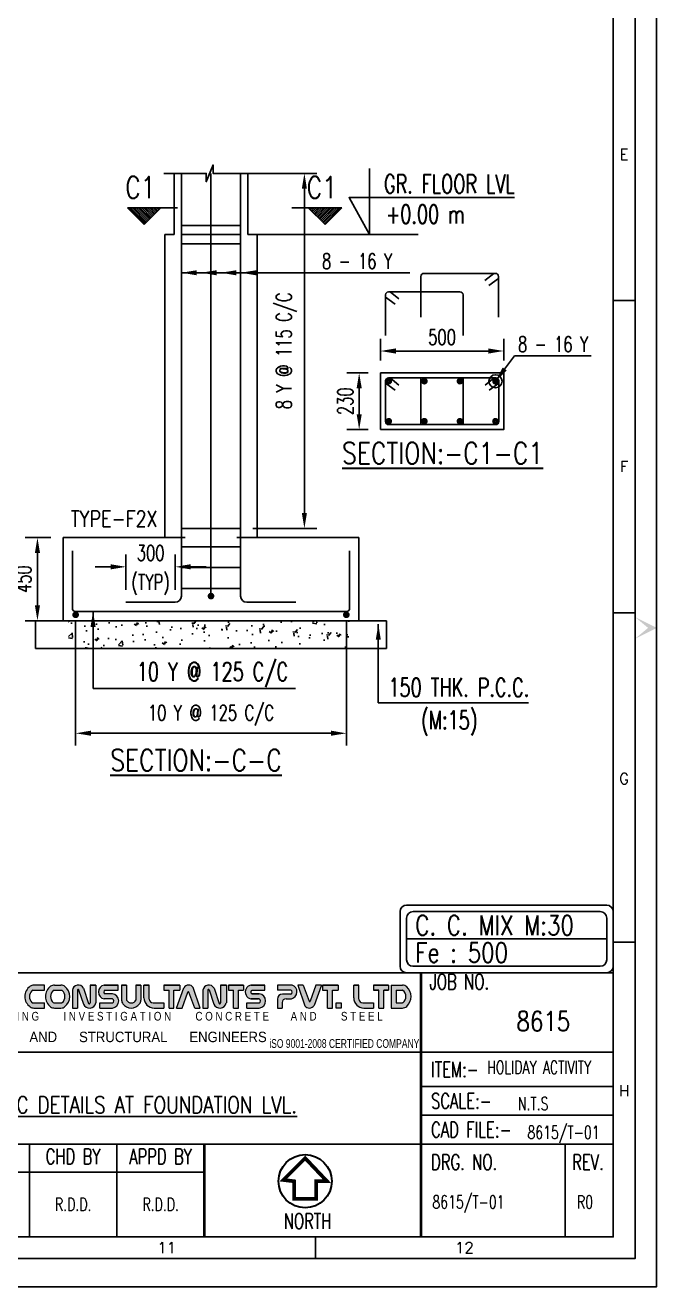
# Model space of a CAD drawing. Header units: millimetres. Extents: x 2659630 to 6742168, y -2425387 to -732288.
# Drawn here: x 3193450 to 3203700, y -1227168 to -1206680 of the extents above; entities that cross this region are included whole.
import ezdxf
from ezdxf.enums import TextEntityAlignment as Align

# ---------------------------------------------------------------- set-up
doc = ezdxf.new("R2010")
doc.units = ezdxf.units.MM
doc.header["$PDMODE"] = 35
doc.header["$PDSIZE"] = -25
for name, color, linetype, lineweight in [('00 ECPL LOGO', 250, 'Continuous', 20), ('00 ELEV-2', 9, 'Continuous', 30), ('TEXT', 150, 'Continuous', 25)]:
    doc.layers.add(name, color=color, linetype=linetype, lineweight=lineweight)
for name, color, linetype in [('PNA', 8, 'Continuous'), ('S-BRECK LINE', 8, 'Continuous'), ('S-COLUMN', 1, 'Continuous'), ('S-COLUMN NO', 2, 'Continuous'), ('S-DIM-1', 5, 'Continuous'), ('S-FOOTING', 4, 'Continuous'), ('S-LEVEL SECTION', 3, 'Continuous'), ('S-PCC', 9, 'Continuous'), ('S-REINFORCEMENT', 6, 'Continuous'), ('S-RETAINING WALL', 6, 'Continuous'), ('S-SCHEDULE LINE-1', 7, 'Continuous'), ('S-SECTION MARK', 1, 'Continuous'), ('S-TEXT-1', 4, 'Continuous'), ('S-TITIL', 6, 'Continuous'), ('TEXT (SHEET)', 4, 'Continuous'), ('TEXT SCHEDULE', 2, 'Continuous'), ('TITLE', 6, 'Continuous')]:
    doc.layers.add(name, color=color, linetype=linetype)
doc.styles.add('ROMANS', font='r.shx', dxfattribs={"width": 0.7})
doc.styles.add('SEC. TEXT', font='arial.ttf', dxfattribs={"height": 180})
doc.dimstyles.new('dim25', dxfattribs={"dimtxt": 250, "dimasz": 250, "dimexe": 200, "dimexo": 200, "dimgap": 100, "dimtad": 1, "dimdec": 0, "dimlfac": 0.25, "dimzin": 0, "dimdsep": 46, "dimtxsty": 'ROMANS', "dimcen": 0, "dimclrd": 5, "dimclre": 5, "dimclrt": 4, "dimadec": 0, "dimazin": 0, "dimtfac": 1, "dimtdec": 0, "dimtix": 1, "dimtofl": 0, "dimtmove": 2, "dimatfit": 3, "dimfxl": 1, "dimtolj": 1, "dimtzin": 0, "dimlwd": -1, "dimlwe": -1, "dimarcsym": 0})
doc.dimstyles.new('dim33.33', dxfattribs={"dimtxt": 250, "dimasz": 250, "dimexe": 200, "dimexo": 200, "dimgap": 100, "dimtad": 1, "dimdec": 0, "dimlfac": 0.333331, "dimzin": 0, "dimdsep": 46, "dimtxsty": 'ROMANS', "dimcen": 0, "dimclrd": 5, "dimclre": 5, "dimclrt": 4, "dimadec": 0, "dimazin": 0, "dimtfac": 1, "dimtdec": 0, "dimtix": 1, "dimtofl": 0, "dimtmove": 2, "dimatfit": 3, "dimfxl": 1, "dimtolj": 1, "dimtzin": 0, "dimlwd": -1, "dimlwe": -1, "dimarcsym": 0})

# ---------------------------------------------------------------- blocks, each defined once
blk = doc.blocks.new('EPICONS TITLE')
at = {"layer": '00 ECPL LOGO'}
h = blk.add_hatch(color=4, dxfattribs=at)
h.dxf.hatch_style = 1
h.paths.add_polyline_path([(678, -252), (678, -146), (414, -146, 0.261636), (303, -208, 0.285841), (304, -378, 0.344902), (324, -574, 0.204992), (418, -614), (678, -614), (678, -510), (424, -510, -1), (418, -426), (678, -426), (678, -331), (424, -331, -1), (422, -252)])
h = blk.add_hatch(color=4, dxfattribs=at)
h.dxf.hatch_style = 1
h.paths.add_polyline_path([(1011, -146), (712, -146), (712, -252), (997, -252, -0.440545), (997, -331), (816, -331, 0.414214), (712, -435), (712, -614), (810, -614), (810, -504, -0.414214), (888, -426), (997, -426, 0.757811)])
h.paths.add_polyline_path([(1254, -146), (1153, -146), (1153, -614), (1254, -614)])
h.paths.add_polyline_path([(1708, -146), (1494, -146, 0.154275), (1419, -169, 0.519672), (1419, -591, 0.154275), (1494, -614), (1708, -614), (1708, -510), (1472, -510, -0.210356), (1452, -502, -0.388707), (1452, -260, -0.210356), (1472, -252), (1708, -252)])
h.paths.add_polyline_path([(2037, -146), (1904, -146, 0.159018), (1828, -171, 0.507969), (1828, -589, 0.159018), (1904, -614), (2037, -614, 0.173791), (2119, -585, 0.472311), (2119, -175, 0.173791)])
h.paths.add_polyline_path([(2046, -252, -0.185052), (2063, -258, -0.445894), (2063, -504, -0.185052), (2046, -510), (1899, -510, -0.185052), (1882, -504, -0.445894), (1882, -258, -0.185052), (1899, -252)], flags=16)
h.paths.add_polyline_path([(2501, -209, 0.723435), (2273, -252), (2273, -614), (2374, -614), (2374, -252, -0.723435), (2399, -241), (2495, -533, 0.724077), (2751, -510), (2751, -146), (2635, -146), (2635, -509, -0.755661), (2603, -519)])
h.paths.add_polyline_path([(3198, -146), (2916, -146, 0.823713), (2916, -429), (3082, -429, -0.713272), (3082, -510), (2830, -510), (2830, -614), (3082, -614, 0.900309), (3082, -324), (2936, -324, -0.746931), (2936, -252), (3198, -252)])
h = blk.add_hatch(color=4, dxfattribs=at)
h.dxf.hatch_style = 1
h.paths.add_polyline_path([(3837, -146), (3623, -146, 0.154275), (3548, -169, 0.519672), (3548, -591, 0.154275), (3623, -614), (3837, -614), (3837, -510), (3600, -510, -0.210932), (3581, -502, -0.385278), (3580, -260, -0.212895), (3599, -252), (3837, -252)])
h.paths.add_polyline_path([(4255, -175, 0.173792), (4173, -146), (4040, -146, 0.159018), (3964, -171, 0.507969), (3964, -589, 0.159018), (4040, -614), (4173, -614, 0.173792), (4255, -585, 0.472311)])
h.paths.add_polyline_path([(4182, -252, -0.185053), (4199, -258, -0.445893), (4199, -504, -0.185053), (4182, -510), (4035, -510, -0.185053), (4017, -504, -0.445893), (4017, -258, -0.185053), (4035, -252)], flags=16)
h.paths.add_polyline_path([(4406, -252), (4406, -614), (4507, -614), (4507, -252, -0.436861), (4522, -236, -0.319738), (4534, -245), (4629, -533, 0.724077), (4884, -510), (4884, -146), (4768, -146), (4768, -509, -0.755661), (4737, -519), (4635, -209, 0.723435)])
h.paths.add_polyline_path([(5335, -146), (5053, -146, 0.823713), (5053, -429), (5219, -429, -0.713272), (5219, -510), (4967, -510), (4967, -614), (5219, -614, 0.900309), (5219, -324), (5074, -324, -0.746931), (5074, -252), (5335, -252)])
h.paths.add_polyline_path([(5509, -146), (5408, -146), (5408, -452, 0.160106), (5433, -529, 0.505303), (5772, -529, 0.160106), (5797, -452), (5797, -146), (5699, -146), (5699, -451, -0.621318), (5509, -451)])
h.paths.add_polyline_path([(5969, -146), (5862, -146), (5862, -406, 0.414214), (6070, -614), (6267, -614), (6267, -510), (6047, -510, -0.414214), (5969, -432)])
h.paths.add_polyline_path([(6589, -146), (6267, -146), (6267, -249), (6372, -249), (6372, -614), (6473, -614), (6473, -249), (6589, -249)])
h.paths.add_polyline_path([(6863, -194, 0.539211), (6672, -201), (6523, -614), (6641, -614), (6752, -289, -0.708617), (6777, -289), (6894, -614), (7006, -614)])
h.paths.add_polyline_path([(7288, -209, 0.723435), (7059, -252), (7059, -614), (7160, -614), (7160, -252, -0.723435), (7186, -241), (7282, -533, 0.724077), (7538, -510), (7538, -146), (7421, -146), (7421, -509, -0.755661), (7390, -519)])
h.paths.add_polyline_path([(7886, -146), (7579, -146), (7579, -249), (7684, -249), (7684, -614), (7785, -614), (7785, -249), (7886, -249)])
h.paths.add_polyline_path([(8321, -146), (8059, -146, 0.157568), (7983, -170, 0.511532), (7983, -404, 0.157569), (8059, -429), (8206, -429, -0.713272), (8206, -510), (7953, -510), (7953, -614), (8206, -614, 0.900308), (8206, -324), (8065, -324), (8060, -324, -0.722204), (8060, -249), (8321, -249)])
h = blk.add_hatch(color=4, dxfattribs=at)
h.dxf.hatch_style = 1
h.paths.add_polyline_path([(8875, -146), (8576, -146), (8576, -252), (8849, -252, -0.270444), (8871, -265, -0.26297), (8871, -318, -0.270444), (8849, -331), (8680, -331, 0.414214), (8576, -435), (8576, -614), (8674, -614), (8674, -504, -0.414214), (8752, -426), (8861, -426, 0.757811)])
h.paths.add_polyline_path([(9103, -146), (8990, -146), (9133, -566, 0.539211), (9324, -560), (9474, -146), (9356, -146), (9244, -471, -0.708617), (9220, -471)])
h.paths.add_polyline_path([(9814, -146), (9492, -146), (9492, -249), (9597, -249), (9597, -614), (9698, -614), (9698, -249), (9814, -249)])
h.paths.add_polyline_path([(10234, -146), (10128, -146), (10128, -406, 0.414214), (10336, -614), (10533, -614), (10533, -510), (10312, -510, -0.414214), (10234, -432)])
h.paths.add_polyline_path([(9871, -510), (9775, -510), (9775, -614), (9871, -614)])
h = blk.add_hatch(color=4, dxfattribs=at)
h.dxf.hatch_style = 1
h.paths.add_polyline_path([(10533, -146), (10533, -249), (10637, -249), (10637, -614), (10739, -614), (10739, -249), (10839, -249), (10839, -146)])
h.paths.add_polyline_path([(10890, -146), (10890, -614), (11119, -614, 0.189446), (11208, -580, 0.435754), (11208, -181, 0.189446), (11119, -146)])
h.paths.add_polyline_path([(11122, -249, -0.519112), (11122, -510), (10989, -510), (10989, -249)], flags=16)
at = {"layer": '00 ECPL LOGO', "color": 4}
for p, q in [((678, -146), (414, -146)), ((424, -252), (678, -252)), ((678, -252), (678, -146)), ((1011, -146), (712, -146)), ((712, -146), (712, -252)), ((997, -252), (712, -252)), ((1153, -146), (1254, -146)), ((1153, -146), (1153, -614)), ((1254, -146), (1254, -614)), ((1472, -252), (1708, -252)), ((1494, -146), (1708, -146)), ((1708, -252), (1708, -146)), ((1899, -252), (2046, -252)), ((1904, -146), (2037, -146)), ((2273, -252), (2273, -614)), ((2374, -252), (2374, -614)), ((2399, -241), (2495, -533)), ((2501, -209), (2603, -519)), ((2635, -146), (2751, -146)), ((2751, -146), (2635, -146)), ((2635, -146), (2635, -510)), ((2751, -146), (2751, -510)), ((2751, -252), (2751, -252)), ((2916, -146), (3198, -146)), ((3198, -146), (2916, -146)), ((2936, -252), (3198, -252)), ((3198, -252), (3198, -146)), ((3599, -252), (3837, -252)), ((3837, -146), (3623, -146)), ((3837, -252), (3837, -146)), ((4035, -252), (4182, -252)), ((4040, -146), (4173, -146)), ((4406, -252), (4406, -614)), ((4507, -252), (4507, -614)), ((4534, -245), (4629, -533)), ((4635, -209), (4737, -519)), ((4768, -146), (4884, -146)), ((4768, -146), (4884, -146)), ((4884, -146), (4768, -146)), ((4768, -146), (4768, -510)), ((4884, -146), (4884, -510)), ((4884, -252), (4884, -252)), ((5053, -146), (5335, -146)), ((5053, -146), (5335, -146)), ((5335, -146), (5053, -146)), ((5074, -252), (5335, -252)), ((5335, -252), (5335, -146)), ((5408, -146), (5509, -146)), ((5509, -146), (5408, -146)), ((5408, -146), (5408, -452)), ((5509, -146), (5509, -451)), ((5699, -146), (5797, -146)), ((5797, -146), (5699, -146)), ((5699, -146), (5699, -451)), ((5797, -146), (5797, -452)), ((5862, -146), (5969, -146)), ((5969, -146), (5862, -146)), ((5862, -406), (5862, -146)), ((5969, -432), (5969, -146)), ((6267, -146), (6589, -146)), ((6589, -146), (6267, -146)), ((6267, -146), (6267, -249)), ((6267, -249), (6372, -249)), ((6372, -614), (6372, -249)), ((6473, -614), (6473, -249)), ((6473, -249), (6589, -249)), ((6523, -614), (6672, -201)), ((6589, -146), (6589, -249)), ((7006, -614), (6863, -194)), ((7059, -252), (7059, -614)), ((7160, -252), (7160, -614)), ((7186, -241), (7282, -533)), ((7288, -209), (7390, -519)), ((7421, -146), (7538, -146)), ((7421, -146), (7538, -146)), ((7538, -146), (7421, -146)), ((7421, -146), (7538, -146)), ((7421, -146), (7421, -510)), ((7538, -146), (7538, -510)), ((7538, -252), (7538, -252)), ((7579, -146), (7886, -146)), ((7886, -146), (7579, -146)), ((7579, -146), (7886, -146)), ((7579, -146), (7886, -146)), ((7886, -146), (7579, -146)), ((7579, -146), (7579, -249)), ((7579, -249), (7684, -249)), ((7579, -249), (7684, -249)), ((7684, -614), (7684, -249)), ((7785, -614), (7785, -249)), ((7785, -249), (7886, -249)), ((7785, -249), (7886, -249)), ((7886, -146), (7886, -249)), ((8040, -146), (8321, -146)), ((8040, -146), (8321, -146)), ((8321, -146), (8059, -146)), ((8060, -249), (8321, -249)), ((8321, -252), (8321, -146)), ((8875, -146), (8576, -146)), ((8576, -146), (8576, -252)), ((8849, -252), (8576, -252)), ((9103, -146), (8990, -146)), ((9103, -146), (8990, -146)), ((8990, -146), (9133, -566)), ((9103, -146), (9220, -471)), ((9356, -146), (9244, -471)), ((9474, -146), (9324, -560)), ((9474, -146), (9356, -146)), ((9408, -146), (9356, -146)), ((9474, -146), (9356, -146)), ((9492, -146), (9814, -146)), ((9814, -146), (9492, -146)), ((9492, -146), (9814, -146)), ((9492, -146), (9814, -146)), ((9492, -146), (9814, -146)), ((9492, -146), (9492, -249)), ((9492, -249), (9597, -249)), ((9492, -249), (9597, -249)), ((9597, -614), (9597, -249)), ((9698, -614), (9698, -249)), ((9698, -249), (9814, -249)), ((9698, -249), (9814, -249)), ((9814, -146), (9814, -249)), ((10128, -146), (10234, -146)), ((10234, -146), (10128, -146)), ((10128, -406), (10128, -146)), ((10234, -432), (10234, -146)), ((10533, -146), (10839, -146)), ((10839, -146), (10533, -146)), ((10533, -146), (10533, -249)), ((10533, -249), (10637, -249)), ((10637, -249), (10533, -249)), ((10637, -614), (10637, -249)), ((10739, -614), (10739, -249)), ((10739, -249), (10839, -249)), ((10739, -249), (10839, -249)), ((10839, -249), (10739, -249)), ((10839, -146), (10839, -249)), ((10890, -146), (11119, -146)), ((10890, -146), (10890, -614)), ((10989, -249), (10989, -510)), ((10989, -249), (11113, -249)), ((418, -426), (678, -426)), ((678, -510), (418, -510)), ((678, -331), (424, -331)), ((678, -426), (678, -331)), ((678, -614), (678, -510)), ((712, -435), (712, -614)), ((810, -504), (810, -614)), ((997, -331), (816, -331)), ((888, -426), (997, -426)), ((1472, -510), (1708, -510)), ((1708, -614), (1708, -510)), ((1899, -510), (2046, -510)), ((2751, -510), (2751, -510)), ((2830, -614), (2830, -510)), ((2830, -510), (3082, -510)), ((3082, -429), (2916, -429)), ((3082, -324), (2936, -324)), ((3600, -510), (3837, -510)), ((3837, -614), (3837, -510)), ((4035, -510), (4182, -510)), ((4967, -614), (4967, -510)), ((4967, -510), (5219, -510)), ((4967, -510), (5219, -510)), ((5219, -429), (5053, -429)), ((5219, -324), (5074, -324)), ((6047, -510), (6267, -510)), ((6267, -510), (6267, -614)), ((6641, -614), (6752, -289)), ((6894, -614), (6777, -289)), ((7538, -510), (7538, -510)), ((7953, -614), (7953, -510)), ((7953, -510), (8206, -510)), ((7953, -510), (8206, -510)), ((7953, -510), (8206, -510)), ((8206, -429), (8040, -429)), ((8059, -429), (8194, -429)), ((8206, -324), (8060, -324)), ((8065, -324), (8206, -324)), ((8576, -435), (8576, -614)), ((8674, -504), (8674, -614)), ((8849, -331), (8680, -331)), ((8752, -426), (8861, -426)), ((10312, -510), (10533, -510)), ((10533, -510), (10533, -614)), ((10989, -510), (11113, -510)), ((418, -614), (678, -614)), ((712, -614), (810, -614)), ((1153, -614), (1254, -614)), ((1494, -614), (1708, -614)), ((2037, -614), (1904, -614)), ((2273, -614), (2374, -614)), ((2614, -614), (2635, -614)), ((2635, -614), (2635, -614)), ((2830, -614), (3082, -614)), ((2830, -614), (3082, -614)), ((3623, -614), (3837, -614)), ((4040, -614), (4173, -614)), ((4406, -614), (4507, -614)), ((4406, -614), (4507, -614)), ((4406, -614), (4507, -614)), ((4967, -614), (5219, -614)), ((4967, -614), (5219, -614)), ((4967, -614), (5219, -614)), ((6070, -614), (6267, -614)), ((6070, -614), (6267, -614)), ((6372, -614), (6473, -614)), ((6372, -614), (6473, -614)), ((6523, -614), (6641, -614)), ((6589, -614), (6641, -614)), ((6894, -614), (7006, -614)), ((6894, -614), (7006, -614)), ((7059, -614), (7160, -614)), ((7059, -614), (7160, -614)), ((7059, -614), (7160, -614)), ((7684, -614), (7785, -614)), ((7684, -614), (7785, -614)), ((7684, -614), (7785, -614)), ((7684, -614), (7785, -614)), ((7953, -614), (8206, -614)), ((7953, -614), (8206, -614)), ((7953, -614), (8206, -614)), ((7953, -614), (8206, -614)), ((7953, -614), (8206, -614)), ((8576, -614), (8674, -614)), ((9597, -614), (9698, -614)), ((9597, -614), (9698, -614)), ((9597, -614), (9698, -614)), ((10336, -614), (10533, -614)), ((10336, -614), (10533, -614)), ((10637, -614), (10739, -614)), ((10637, -614), (10739, -614)), ((10637, -614), (10739, -614)), ((10637, -614), (10739, -614)), ((10653, -614), (10739, -614)), ((10653, -614), (10739, -614)), ((10653, -614), (10739, -614)), ((10653, -614), (10739, -614)), ((10890, -614), (11119, -614))]:
    blk.add_line(p, q, dxfattribs=at)
blk.add_lwpolyline([(9775, -510), (9871, -510), (9871, -614), (9775, -614)], close=True, dxfattribs=at)
for centre, radius, start, end in [((439, -292), 160, 148.648, 212.4563), ((414, -276), 130, 90, 148.648), ((423, -291), 39.6, 88.7637, 271.2363), ((965, -284), 146, 282.7188, 71.3398), ((961, -291), 53.7, 312.4487, 47.5513), ((1567, -380), 257, 125.0807, 234.9193), ((1494, -276), 130, 90, 125.0807), ((1472, -278), 26, 90, 137.5171), ((1981, -380), 259, 126.1417, 233.8583), ((1904, -276), 130, 90, 126.1417), ((1899, -278), 26, 90, 131.9364), ((2037, -276), 130, 50.5638, 90), ((2046, -278), 26, 48.0636, 90), ((1951, -380), 265, 309.4362, 50.5638), ((2394, -268), 122, 28.75, 172.2831), ((2388, -251), 14.5, 40.0191, 183.5523), ((2944, -287), 144, 101.0425, 258.9575), ((2947, -288), 37.6, 106.4856, 253.5144), ((3696, -380), 257, 125.0807, 234.9193), ((3623, -276), 130, 90, 125.0807), ((3599, -278), 26, 90, 138.0741), ((4116, -380), 259, 126.1417, 233.8583), ((4040, -276), 130, 90, 126.1417), ((4035, -278), 26, 90, 131.9364), ((4173, -276), 130, 50.5638, 90), ((4182, -278), 26, 48.0636, 90), ((4087, -380), 265, 309.4362, 50.5638), ((4527, -268), 122, 28.75, 172.2831), ((4522, -251), 14.5, 89.1577, 183.5523), ((4522, -249), 13, 18.2334, 89.1577), ((5081, -287), 144, 101.0425, 258.9575), ((5084, -288), 37.6, 106.4856, 253.5144), ((6770, -260), 114, 35.166, 148.5022), ((7181, -268), 122, 28.75, 172.2831), ((7175, -251), 14.5, 40.0191, 183.5523), ((8067, -287), 144, 125.818, 234.182), ((8059, -276), 130, 90, 125.818), ((8072, -286), 39.3, 108.3261, 238.1957), ((8849, -278), 26, 29.4672, 90), ((8829, -284), 146, 282.7188, 71.3398), ((11113, -275), 26, 51.4816, 90), ((11119, -276), 130, 47.0907, 90), ((11030, -380), 160, 308.5184, 51.4816), ((11023, -380), 272, 312.9093, 47.0907), ((439, -464), 160, 147.5437, 223.6612), ((421, -468), 42.1, 94.0242, 265.9758), ((816, -435), 104, 90, 180), ((888, -504), 78, 90, 180), ((1584, -381), 179, 137.5171, 222.4829), ((1472, -484), 26, 222.4829, 270), ((1992, -381), 165, 131.9364, 228.0636), ((1899, -484), 26, 228.0636, 270), ((2046, -484), 26, 270, 311.9364), ((1953, -381), 165, 311.9364, 48.0636), ((2619, -479), 135, 203.2219, 346.755), ((2618, -510), 17.1, 214.0796, 357.6127), ((3067, -469), 146, 276.006, 83.994), ((3068, -470), 43.1, 289.0016, 70.9984), ((3714, -381), 180, 138.0741, 222.3563), ((3600, -484), 26, 222.3563, 270), ((4127, -381), 165, 131.9364, 228.0636), ((4035, -484), 26, 228.0636, 270), ((4182, -484), 26, 270, 311.9364), ((4089, -381), 165, 311.9364, 48.0636), ((4753, -479), 135, 203.2219, 346.8516), ((4751, -510), 17.1, 214.0796, 357.6127), ((5204, -469), 146, 276.006, 83.994), ((5205, -470), 43.1, 289.0016, 70.9984), ((5538, -452), 130, 180, 216.3848), ((5604, -405), 106, 206.2931, 333.7069), ((5667, -452), 130, 323.6152, 0), ((6070, -406), 208, 180, 270), ((6047, -432), 78, 180, 270), ((6764, -294), 13, 19.7665, 161.0546), ((7406, -479), 135, 203.2219, 346.755), ((7404, -510), 17.1, 214.0796, 357.6127), ((8059, -299), 130, 234.182, 270), ((8065, -298), 26, 238.1957, 270), ((8190, -469), 146, 276.006, 83.994), ((8192, -470), 43.1, 289.0016, 70.9984), ((8680, -435), 104, 90, 180), ((8752, -504), 78, 90, 180), ((8849, -305), 26, 270, 330.5328), ((8824, -291), 53.7, 330.5328, 29.4672), ((9232, -467), 13, 199.7665, 341.0546), ((10336, -406), 208, 180, 270), ((10312, -432), 78, 180, 270), ((11113, -484), 26, 270, 308.5184), ((418, -484), 130, 223.6612, 270), ((1494, -484), 130, 234.9193, 270), ((1904, -484), 130, 233.8583, 270), ((2037, -484), 130, 270, 309.4362), ((3623, -484), 130, 234.9193, 270), ((4040, -484), 130, 233.8583, 270), ((4173, -484), 130, 270, 309.4362), ((5602, -404), 210, 216.3848, 323.6152), ((9227, -500), 114, 215.166, 328.5022), ((11119, -484), 130, 270, 312.9093)]:
    blk.add_arc(centre, radius, start, end, dxfattribs=at)
at = {"layer": '00 ECPL LOGO', "color": 4, "style": 'SEC. TEXT'}
for s, height, width, p in [('E V O L U T I O N        P L A N N I N G         I N V E S T I G A T I O N         C O N C R E T E        A N D         S T E E L', 177.202, 0.8, (308, -869)), ('CONSULTING     CIVIL      AND      STRUCTURAL      ENGINEERS', 212.64, 0.9, (294, -1308)), ('iSO 9001-2008 CERTIFIED COMPANY', 177.2, 0.7, (8411, -1424))]:
    blk.add_text(s, height=height, dxfattribs=dict(at, width=width)).set_placement(p)
blk = doc.blocks.new('FOLDER')
at = {"layer": 'PNA'}
for points in [[(-1250, 2500), (0, 0), (0, 1000)], [(1250, 2500), (0, 0), (0, 1000)]]:
    blk.add_solid(points, dxfattribs=at)
blk = doc.blocks.new('A2_SHEET')
at = {"color": 1}
for p, q in [((58702, 4994), (1413, 4994)), ((46499, 3703), (58702, 3703)), ((46499, 2214), (58702, 2214)), ((46499, 1759), (52066, 1759))]:
    blk.add_line(p, q, dxfattribs=at)
at = {"color": 5, "linetype": 'ByBlock', "lineweight": -2}
for p, q in [((55595, 3146), (58702, 3146)), ((55595, 2680), (58702, 2680)), ((49226, 706), (49226, 2214)), ((50646, 706), (50646, 2214)), ((57924, 2214), (57924, 706))]:
    blk.add_line(p, q, dxfattribs=at)
blk.add_line((52066, 706), (52066, 2214))
blk.add_lwpolyline([(4, 41895), (59404, 41895), (59404, -105), (4, -105)], close=True)
at = {"color": 1, "const_width": 40.6}
for points in [[(55582, 706), (55582, 4994)], [(52066, 706), (52066, 2214)]]:
    blk.add_lwpolyline(points, dxfattribs=at)
at = {"layer": 'PNA'}
for p, q in [((58702, 15912), (59055, 15912)), ((58702, 10843), (59055, 10843)), ((58702, 5492), (59055, 5492)), ((53869, 706), (53869, 353))]:
    blk.add_line(p, q, dxfattribs=at)
at = {"layer": 'PNA', "color": 1}
for points in [[(706, 353), (59055, 353), (59055, 41438), (706, 41438)], [(1413, 706), (58702, 706), (58702, 41085), (1413, 41085)]]:
    blk.add_lwpolyline(points, close=True, dxfattribs=at)
at = {"layer": 'TITLE', "color": 1, "const_width": 60.5}
blk.add_lwpolyline([(53701, 1984), (53347, 1630), (53522, 1609), (53522, 1324), (53880, 1324), (53880, 1609), (54056, 1609)], close=True, dxfattribs=at)
at = {"layer": 'TITLE', "lineweight": 35}
blk.add_circle((53701, 1609), 432, dxfattribs=at)
at = {"layer": '00 ELEV-2', "xscale": 0.7979594387503127, "yscale": 0.7979594387503127, "zscale": 0.7979594387503127}
blk.add_blockref('EPICONS TITLE', (46407, 4912), dxfattribs=at)
at = {"layer": 'PNA', "xscale": 0.1412793173378008, "yscale": 0.1412793173378008, "zscale": 0.1412793173378008, "rotation": 90}
blk.add_blockref('FOLDER', (59408, 10596), dxfattribs=at)
at = {"layer": 'PNA', "style": 'ROMANS'}
for s, height, p in [('E', 177, (58878, 18286)), ('F', 177, (58878, 13217)), ('G', 177, (58878, 8149)), ('H', 177, (58878, 3080)), ('11', 176.6, (51453, 530)), ('12', 176.6, (56286, 530))]:
    blk.add_text(s, height=height, dxfattribs=at).set_placement(p, align=Align.MIDDLE)
at = {"layer": 'TEXT (SHEET)', "color": 4, "style": 'ROMANS', "width": 0.7}
for s, p in [('JOB NO.', (55719, 4724)), ('NORTH', (53355, 837))]:
    blk.add_text(s, height=250, dxfattribs=at).set_placement(p)
for s, p in [('ITEM:-', (55746, 3425)), ('SCALE:-', (55746, 2913)), ('CAD FILE:-', (55746, 2447)), ('DRG. NO. ', (55746, 1920)), ('REV.', (58036, 1920))]:
    blk.add_text(s, height=250, dxfattribs=at).set_placement(p, align=Align.MIDDLE_LEFT)
for s, p in [('CHD BY', (49936, 2012)), ('APPD BY', (51356, 2012))]:
    blk.add_text(s, height=250, dxfattribs=at).set_placement(p, align=Align.MIDDLE_CENTER)
blk = doc.blocks.new('*D1998')
at = {"layer": 'Defpoints', "color": 0, "ltscale": 2500}
for p in [(3194065, -1215001), (3193648, -1216351), (3194065, -1216351)]:
    blk.add_point(p, dxfattribs=at)
at = {"layer": 'S-DIM-1', "color": 5}
for p, q in [((3193865, -1215001), (3193448, -1215001)), ((3193648, -1215251), (3193648, -1216101)), ((3193865, -1216351), (3193448, -1216351))]:
    blk.add_line(p, q, dxfattribs=at)
at = {"layer": 'S-DIM-1', "color": 5, "ltscale": 2500}
for points in [[(3193690, -1215251), (3193607, -1215251), (3193648, -1215001)], [(3193607, -1216101), (3193690, -1216101), (3193648, -1216351)]]:
    blk.add_solid(points, dxfattribs=at)
at = {"layer": 'S-DIM-1', "color": 4, "ltscale": 2500, "insert": (3193423, -1215676), "char_height": 250, "attachment_point": 5, "rotation": 90, "style": 'ROMANS'}
blk.add_mtext('\\A1;450', dxfattribs=at)
blk = doc.blocks.new('*D1997')
at = {"layer": 'Defpoints', "color": 0, "ltscale": 2500}
for p in [(3194268, -1216147), (3198662, -1216147), (3198662, -1218179)]:
    blk.add_point(p, dxfattribs=at)
at = {"layer": 'S-DIM-1', "color": 5}
for p, q in [((3194268, -1216347), (3194268, -1218379)), ((3198662, -1216347), (3198662, -1218379)), ((3194518, -1218179), (3198412, -1218179))]:
    blk.add_line(p, q, dxfattribs=at)
at = {"layer": 'S-DIM-1', "color": 5, "ltscale": 2500}
for points in [[(3194518, -1218137), (3194518, -1218220), (3194268, -1218179)], [(3198412, -1218220), (3198412, -1218137), (3198662, -1218179)]]:
    blk.add_solid(points, dxfattribs=at)
at = {"layer": 'S-DIM-1', "color": 4, "ltscale": 2500, "insert": (3196465, -1217888), "char_height": 250, "attachment_point": 5, "style": 'ROMANS'}
blk.add_mtext('\\A1;{10 Y @ 125 C/C}', dxfattribs=at)
blk = doc.blocks.new('*D1999')
at = {"layer": 'Defpoints', "color": 0, "ltscale": 2500}
for p in [(3196735, -1209086), (3196945, -1214851), (3197981, -1214851)]:
    blk.add_point(p, dxfattribs=at)
at = {"layer": 'S-DIM-1', "color": 5}
for p, q in [((3196935, -1209086), (3198181, -1209086)), ((3197981, -1209336), (3197981, -1214601)), ((3197145, -1214851), (3198181, -1214851))]:
    blk.add_line(p, q, dxfattribs=at)
at = {"layer": 'S-DIM-1', "color": 5, "ltscale": 2500}
for points in [[(3198022, -1209336), (3197939, -1209336), (3197981, -1209086)], [(3197939, -1214601), (3198022, -1214601), (3197981, -1214851)]]:
    blk.add_solid(points, dxfattribs=at)
at = {"layer": 'S-DIM-1', "color": 4, "ltscale": 2500, "insert": (3197690, -1211968), "char_height": 250, "attachment_point": 5, "rotation": 90, "style": 'ROMANS'}
blk.add_mtext('\\A1;{8 Y @ 115 C/C}', dxfattribs=at)
blk = doc.blocks.new('*D2000')
at = {"layer": 'Defpoints', "color": 0, "ltscale": 2500}
for p in [(3195885, -1215476), (3195085, -1216051), (3195885, -1216051)]:
    blk.add_point(p, dxfattribs=at)
at = {"layer": 'S-DIM-1', "color": 5}
for p, q in [((3195085, -1215851), (3195085, -1215276)), ((3195885, -1215851), (3195885, -1215276)), ((3194835, -1215476), (3194585, -1215476)), ((3196135, -1215476), (3196385, -1215476))]:
    blk.add_line(p, q, dxfattribs=at)
at = {"layer": 'S-DIM-1', "color": 5, "ltscale": 2500}
for points in [[(3194835, -1215518), (3194835, -1215434), (3195085, -1215476)], [(3196135, -1215434), (3196135, -1215518), (3195885, -1215476)]]:
    blk.add_solid(points, dxfattribs=at)
at = {"layer": 'S-DIM-1', "color": 4, "ltscale": 2500, "char_height": 250, "attachment_point": 5, "style": 'ROMANS'}
for s, insert in [('\\A1;{300', (3195485, -1215251)), ('(TYP)}', (3195485, -1215766))]:
    blk.add_mtext(s, dxfattribs=dict(at, insert=insert))
blk = doc.blocks.new('*D2002')
at = {"layer": 'Defpoints', "color": 0, "ltscale": 2500}
for p in [(3199216, -1212327), (3198870, -1213247), (3199216, -1213247)]:
    blk.add_point(p, dxfattribs=at)
at = {"layer": 'S-DIM-1', "color": 5}
for p, q in [((3199016, -1212327), (3198670, -1212327)), ((3198870, -1212577), (3198870, -1212997)), ((3199016, -1213247), (3198670, -1213247))]:
    blk.add_line(p, q, dxfattribs=at)
at = {"layer": 'S-DIM-1', "color": 5, "ltscale": 2500}
for points in [[(3198912, -1212577), (3198829, -1212577), (3198870, -1212327)], [(3198829, -1212997), (3198912, -1212997), (3198870, -1213247)]]:
    blk.add_solid(points, dxfattribs=at)
at = {"layer": 'S-DIM-1', "color": 4, "ltscale": 2500, "insert": (3198645, -1212787), "char_height": 250, "attachment_point": 5, "rotation": 90, "style": 'ROMANS'}
blk.add_mtext('\\A1;230', dxfattribs=at)
blk = doc.blocks.new('*D2001')
at = {"layer": 'Defpoints', "color": 0, "ltscale": 2500}
for p in [(3201216, -1211971), (3199216, -1212327), (3201216, -1212327)]:
    blk.add_point(p, dxfattribs=at)
at = {"layer": 'S-DIM-1', "color": 5}
for p, q in [((3199216, -1212127), (3199216, -1211771)), ((3201216, -1212127), (3201216, -1211771)), ((3199466, -1211971), (3200966, -1211971))]:
    blk.add_line(p, q, dxfattribs=at)
at = {"layer": 'S-DIM-1', "color": 5, "ltscale": 2500}
for points in [[(3199466, -1211929), (3199466, -1212013), (3199216, -1211971)], [(3200966, -1212013), (3200966, -1211929), (3201216, -1211971)]]:
    blk.add_solid(points, dxfattribs=at)
at = {"layer": 'S-DIM-1', "color": 4, "ltscale": 2500, "insert": (3200216, -1211746), "char_height": 250, "attachment_point": 5, "style": 'ROMANS'}
blk.add_mtext('\\A1;500', dxfattribs=at)

msp = doc.modelspace()

# ---------------------------------------------------------------- hatches: boundary and pattern name
at = {"layer": 'S-PCC'}
h = msp.add_hatch(dxfattribs=at)
h.set_pattern_fill('AR-CONC', color=256, scale=3, style=0)
h.set_pattern_definition([(50, (-6296455.8, 1182931.9), (546.554007, -47.817257), [57.15, -628.65]), (355, (-6296455.8, 1182931.9), (-105.728478, 573.16993), [45.72, -502.92]), (100.451, (-6296410.24, 1182927.9), (440.827505, 525.350063), [48.57, -534.27]), (46.1842, (-6296455.8, 1183084.3), (813.237123, -126.126984), [85.725, -942.975]), (96.6356, (-6296388, 1183073.8), (712.212703, 742.27667), [72.855, -801.405]), (351.184, (-6296455.8, 1183084.3), (712.21382, 742.27535), [68.58, -754.38]), (21, (-6296379.6, 1183046.2), (454.84464, -306.796556), [57.15, -628.65]), (326, (-6296379.6, 1183046.2), (185.406085, 552.563898), [45.72, -502.92]), (71.4514, (-6296341.7, 1183020.64), (640.249472, 245.768573), [48.57, -534.27]), (37.5, (-6296455.79, 1182931.9), (9.2658098, 253.6651166), [0, -496.824, 0, -510.54, 0, -504.825]), (7.5, (-6296455.79, 1182931.9), (200.4589875, 300.5417245), [0, -291.084, 0, -485.394, 0, -192.405]), (327.5, (-6296625.71, 1182931.9), (406.7717855, -17.186232), [0, -190.5, 0, -594.36, 0, -788.67]), (317.5, (-6296701.9, 1182931.9), (444.387544, 76.279473), [0, -247.65, 0, -394.716, 0, -560.07])])
h.paths.add_polyline_path([(3194154.729, -1216351.127), (3194154.729, -1216801.127), (3198774.729, -1216801.127), (3198774.729, -1216351.127)])
at = {"layer": 'S-SECTION MARK', "ltscale": 5}
h = msp.add_hatch(dxfattribs=at)
h.set_pattern_fill('ANSI31', color=256, scale=172.406964, angle=180, style=0)
h.set_pattern_definition([(315, (3120784.181, -1207808.348), (-15.2387667, -15.2387667), [])])
h.paths.add_polyline_path([(3195381.322, -1209914.456), (3195109.457, -1209647.326), (3195653.187, -1209647.326)])
h = msp.add_hatch(dxfattribs=at)
h.set_pattern_fill('ANSI31', color=256, scale=172.406964, angle=180, style=0)
h.set_pattern_definition([(225, (3272913.794, -1207808.348), (15.2387667, -15.2387667), [])])
h.paths.add_polyline_path([(3198316.654, -1209914.456), (3198588.519, -1209647.326), (3198044.788, -1209647.326)])

# ---------------------------------------------------------------- linework, layer by layer
at = {"layer": 'S-BRECK LINE', "elevation": -0.025}
msp.add_lwpolyline([(3195696.85, -1209085.746), (3196387.009, -1209085.746), (3196387.009, -1209223.12), (3196499.825, -1208948.372), (3196499.825, -1209085.746), (3197258.88, -1209085.746)], dxfattribs=at)
at = {"layer": 'S-COLUMN', "color": 1}
for p, q in [((3195864.724, -1209085.746, -0.025), (3195864.724, -1210080.629, -0.025)), ((3197064.733, -1209085.746, -0.025), (3197064.733, -1210080.629, -0.025)), ((3195714.724, -1210080.629, -0.025), (3195714.724, -1215001.127, -0.025)), ((3195714.724, -1210080.629, -0.025), (3195864.724, -1210080.629, -0.025)), ((3197064.733, -1210080.629, -0.025), (3197214.733, -1210080.629, -0.025)), ((3197214.733, -1210080.629, -0.025), (3197214.733, -1215001.127, -0.025))]:
    msp.add_line(p, q, dxfattribs=at)
at = {"layer": 'S-COLUMN', "color": 1, "elevation": 0}
msp.add_lwpolyline([(3199216.38, -1213246.532), (3201216.38, -1213246.532), (3201216.385, -1212326.532), (3199216.385, -1212326.532), (3199216.38, -1213246.532)], dxfattribs=at)
at = {"layer": 'S-COLUMN', "ltscale": 2500}
msp.add_circle((3201082.673, -1212463.151), 105.935, dxfattribs=at)
at = {"layer": 'S-COLUMN NO', "ltscale": 2500}
msp.add_line((3195984.724, -1210080.629, -0.025), (3196944.733, -1210080.629, -0.025), dxfattribs=at)
at = {"layer": 'S-FOOTING'}
for p, q in [((3194064.729, -1215001.127, -0.025), (3196044.729, -1215001.127, 0.052)), ((3194064.729, -1215001.127, -0.025), (3194064.729, -1216351.127, -0.025)), ((3196884.729, -1215001.127, 0.052), (3198864.729, -1215001.127, -0.025)), ((3198864.729, -1215001.127, -0.025), (3198864.729, -1216351.127, -0.025)), ((3193614.729, -1216351.127, -0.025), (3193614.729, -1216801.127, -0.025)), ((3193614.729, -1216351.127, -0.025), (3199314.729, -1216351.127, -0.025)), ((3199314.729, -1216351.127, -0.025), (3199314.729, -1216801.127, -0.025)), ((3193614.729, -1216801.127, -0.025), (3199314.729, -1216801.127, -0.025))]:
    msp.add_line(p, q, dxfattribs=at)
at = {"layer": 'S-LEVEL SECTION'}
msp.add_line((3197064.733, -1210080.629, -0.025), (3199828.155, -1210080.629, -0.025), dxfattribs=at)
at = {"layer": 'S-LEVEL SECTION', "elevation": -0.025}
msp.add_lwpolyline([(3199039.975, -1209007.883), (3199039.975, -1210080.629), (3198705.89, -1209480.342), (3201389.42, -1209480.342)], dxfattribs=at)
at = {"layer": 'S-REINFORCEMENT'}
for p, q in [((3195984.724, -1209085.746, -0.025), (3195984.724, -1215951.127, -0.025)), ((3196464.729, -1209085.746, -0.025), (3196464.729, -1215951.127, -0.025)), ((3196944.733, -1209085.746, -0.025), (3196944.733, -1215951.127, -0.025)), ((3199871.64, -1211419.717, 0), (3199871.64, -1210759.717, 0)), ((3199921.64, -1210709.717, 0), (3201080.607, -1210709.717, 0)), ((3201130.607, -1210759.716, 0), (3201130.61, -1211419.716, 0)), ((3200505.35, -1211009.164, 0), (3199346.384, -1211009.164, 0)), ((3199296.384, -1211059.163, 0), (3199296.381, -1211719.163, 0)), ((3200555.35, -1211719.164, 0), (3200555.35, -1211059.164, 0)), ((3194214.729, -1215218.407, -0.025), (3194214.729, -1216151.127, -0.025)), ((3198714.729, -1215218.407, -0.025), (3198714.729, -1216151.127, -0.025)), ((3195084.724, -1216051.127, -0.07), (3195884.724, -1216051.127, -0.025)), ((3197044.733, -1216051.127, 0.052), (3197844.733, -1216051.127, 0.007)), ((3194264.729, -1216201.127, -0.025), (3198664.729, -1216201.127, -0.025))]:
    msp.add_line(p, q, dxfattribs=at)
at = {"layer": 'S-REINFORCEMENT', "color": 2}
for p, q in [((3195984.724, -1209930.629, -0.025), (3196944.733, -1209930.629, -0.025)), ((3195984.724, -1210230.629, -0.025), (3196944.733, -1210230.629, -0.025)), ((3195984.724, -1214851.127, 0.052), (3196944.733, -1214851.127, 0.052)), ((3195984.724, -1215151.127, 0.052), (3196944.733, -1215151.127, 0.052)), ((3195984.724, -1215488.966, 0.052), (3196944.733, -1215488.966, 0.052)), ((3195984.724, -1215826.805, 0.052), (3196944.733, -1215826.805, 0.052))]:
    msp.add_line(p, q, dxfattribs=at)
at = {"layer": 'S-REINFORCEMENT', "elevation": 0}
msp.add_lwpolyline([(3199346.381, -1213166.532), (3201086.381, -1213166.532, 0.414212205), (3201136.381, -1213116.532), (3201136.384, -1212456.532, 0.41421492), (3201086.384, -1212406.532), (3199346.384, -1212406.532, 0.414212205), (3199296.384, -1212456.531), (3199296.381, -1213116.531, 0.41421492)], format="xyb", close=True, dxfattribs=at)
at = {"layer": 'S-REINFORCEMENT', "const_width": 52.92}
for points, elevation in [([(3199323.139, -1212461.105, 1), (3199378.219, -1212461.105, 1)], 0), ([(3199323.139, -1212461.105, 1), (3199378.219, -1212461.105, 1)], 0), ([(3199323.139, -1212461.105, 1), (3199378.219, -1212461.105, 1)], 0), ([(3194240.381, -1216254.899, -1), (3194295.461, -1216254.899, -1)], -0.102), ([(3194240.381, -1216254.899, -1), (3194295.461, -1216254.899, -1)], -0.102), ([(3194240.381, -1216254.899, -1), (3194295.461, -1216254.899, -1)], -0.102), ([(3198634.347, -1216254.899, -1), (3198689.427, -1216254.899, -1)], -0.102), ([(3198634.347, -1216254.899, -1), (3198689.427, -1216254.899, -1)], -0.102), ([(3198634.347, -1216254.899, -1), (3198689.427, -1216254.899, -1)], -0.102)]:
    msp.add_lwpolyline(points, format="xyb", close=True, dxfattribs=dict(at, elevation=elevation))
for points in [[(3199900.471, -1212461.105, 1), (3199955.551, -1212461.105, 1)], [(3199900.471, -1212461.105, 1), (3199955.551, -1212461.105, 1)], [(3199900.471, -1212461.105, 1), (3199955.551, -1212461.105, 1)], [(3200477.802, -1212461.105, 1), (3200532.882, -1212461.105, 1)], [(3200477.802, -1212461.105, 1), (3200532.882, -1212461.105, 1)], [(3200477.802, -1212461.105, 1), (3200532.882, -1212461.105, 1)], [(3201055.133, -1212463.151, 1), (3201110.213, -1212463.151, 1)], [(3201055.133, -1212463.151, 1), (3201110.213, -1212463.151, 1)], [(3201055.133, -1212463.151, 1), (3201110.213, -1212463.151, 1)], [(3199322.551, -1213111.958, -1), (3199377.631, -1213111.958, -1)], [(3199322.551, -1213111.958, -1), (3199377.631, -1213111.958, -1)], [(3199322.551, -1213111.958, -1), (3199377.631, -1213111.958, -1)], [(3199900.471, -1213111.958, -1), (3199955.551, -1213111.958, -1)], [(3199900.471, -1213111.958, -1), (3199955.551, -1213111.958, -1)], [(3199900.471, -1213111.958, -1), (3199955.551, -1213111.958, -1)], [(3200477.802, -1213111.958, -1), (3200532.882, -1213111.958, -1)], [(3200477.802, -1213111.958, -1), (3200532.882, -1213111.958, -1)], [(3200477.802, -1213111.958, -1), (3200532.882, -1213111.958, -1)], [(3201054.973, -1213111.108, 1), (3201110.053, -1213111.108, 1)], [(3201054.973, -1213111.108, 1), (3201110.053, -1213111.108, 1)], [(3201054.973, -1213111.108, 1), (3201110.053, -1213111.108, 1)]]:
    msp.add_lwpolyline(points, format="xyb", close=True, dxfattribs=at)
at = {"layer": 'S-REINFORCEMENT'}
for centre, radius, start, end in [((3199921.64, -1210759.717, 0), 50, 90, 180), ((3201080.607, -1210759.717, 0), 50, 0.0002656, 90), ((3199346.384, -1211059.164, 0), 50, 90, 179.9997344), ((3200505.35, -1211059.164, 0), 50, 0, 90), ((3195884.724, -1215951.127, -0.025), 100, 270, 0), ((3197044.733, -1215951.127, -0.025), 100, 180, 270), ((3194264.729, -1216151.127, -0.025), 50, 180, 270), ((3198664.729, -1216151.127, -0.025), 50, 270, 0)]:
    msp.add_arc(centre, radius, start, end, dxfattribs=at)
at = {"layer": 'S-RETAINING WALL', "ltscale": 2500}
for p, q in [((3201053.277, -1210709.681, 0), (3200910.574, -1210826.545, 0)), ((3201130.607, -1210795.795, 0), (3200972.358, -1210909.214, 0)), ((3199373.714, -1211009.128, 0), (3199516.417, -1211125.992, 0)), ((3199296.384, -1211095.242, 0), (3199454.633, -1211208.661, 0)), ((3199373.714, -1212406.496, 0), (3199516.417, -1212523.36, 0)), ((3199871.64, -1212406.532, 0), (3199871.64, -1213166.532, 0)), ((3200555.35, -1212406.532, 0), (3200555.35, -1213166.532, 0)), ((3201059.054, -1212406.496, 0), (3200916.351, -1212523.36, 0)), ((3199296.384, -1212492.61, 0), (3199454.633, -1212606.029, 0)), ((3201136.384, -1212492.61, 0), (3200978.135, -1212606.029, 0))]:
    msp.add_line(p, q, dxfattribs=at)
at = {"layer": 'S-RETAINING WALL', "ltscale": 2500, "const_width": 52.92, "elevation": -0.025}
msp.add_lwpolyline([(3196437.189, -1215951.127, 1), (3196492.269, -1215951.127, 1)], format="xyb", close=True, dxfattribs=at)
msp.add_lwpolyline([(3196437.189, -1215951.127, 1), (3196492.269, -1215951.127, 1)], format="xyb", close=True, dxfattribs=at)
msp.add_lwpolyline([(3196437.189, -1215951.127, 1), (3196492.269, -1215951.127, 1)], format="xyb", close=True, dxfattribs=at)
at = {"layer": 'S-SCHEDULE LINE-1', "color": 2}
msp.add_line((3199639.591, -1221519.48), (3202887.728, -1221519.48), dxfattribs=at)
for points in [[(3199639.591, -1220969.812), (3202887.728, -1220969.812, -0.414213562), (3202993.788, -1221075.873), (3202993.788, -1221963.088, -0.414213562), (3202887.728, -1222069.148), (3199639.591, -1222069.148, -0.414213562), (3199533.53, -1221963.088), (3199533.53, -1221075.873, -0.414213562)], [(3199745.651, -1221075.873), (3202781.667, -1221075.873, -0.414213562), (3202887.728, -1221181.934), (3202887.728, -1221857.027, -0.414213562), (3202781.667, -1221963.088), (3199745.651, -1221963.088, -0.414213562), (3199639.591, -1221857.027), (3199639.591, -1221181.934, -0.414213562)]]:
    msp.add_lwpolyline(points, format="xyb", close=True, dxfattribs=at)
at = {"layer": 'S-SECTION MARK'}
for p, q in [((3195922.315, -1209647.326, -0.102), (3195109.457, -1209647.326, -0.102)), ((3195109.457, -1209647.326, -0.102), (3195381.322, -1209914.456, -0.102)), ((3195653.187, -1209647.326, -0.102), (3195381.322, -1209914.456, -0.102)), ((3197775.661, -1209647.326, -0.178), (3198588.519, -1209647.326, -0.178)), ((3198044.788, -1209647.326, -0.178), (3198316.654, -1209914.456, -0.178)), ((3198588.519, -1209647.326, -0.178), (3198316.654, -1209914.456, -0.178))]:
    msp.add_line(p, q, dxfattribs=at)

# ---------------------------------------------------------------- block references
msp.add_blockref('A2_SHEET', (3144292.232, -1227063.634))

# ---------------------------------------------------------------- texts
at = {"layer": 'S-DIM-1', "color": 4, "ltscale": 2500, "char_height": 300, "attachment_point": 5, "rotation": 359.9999954, "style": 'ROMANS'}
for s, insert in [('{\\A1;10 Y @ 125 C/C}', (3196488.935, -1217228.544, 0.129)), ('{\\A1;150 THK. P.C.C.}', (3200488.102, -1217433.483, -0.025)), ('{\\A1;(M:15)}', (3200332.052, -1218014.477, -0.025)), ('{\\A1;(M:15)}', (3200332.052, -1218014.477, -0.025)), ('{\\A1;(M:15)}', (3200332.052, -1218014.477, -0.025))]:
    msp.add_mtext(s, dxfattribs=dict(at, insert=insert))
at = {"layer": 'S-LEVEL SECTION', "char_height": 300, "attachment_point": 5, "line_spacing_factor": 0.938532, "style": 'ROMANS'}
for s, insert in [('GR. FLOOR LVL', (3200333.996, -1209256.982, -0.025)), ('GR. FLOOR LVL', (3200333.996, -1209256.982, -0.025)), ('GR. FLOOR LVL', (3200333.996, -1209256.982, -0.025)), ('+0.00 m', (3199943.037, -1209749.231, -0.025)), ('+0.00 m', (3199943.037, -1209749.231, -0.025)), ('+0.00 m', (3199943.037, -1209749.231, -0.025))]:
    msp.add_mtext(s, dxfattribs=dict(at, insert=insert))
at = {"layer": 'S-SECTION MARK', "style": 'ROMANS', "width": 0.8}
for p in [(3195317.564, -1209314.057, -0.113), (3198264.432, -1209314.057, -0.19)]:
    msp.add_text('C1', height=349.9991, dxfattribs=at).set_placement(p, align=Align.MIDDLE)
at = {"layer": 'S-TEXT-1', "style": 'ROMANS', "width": 0.7}
for p in [(3198836.39, -1210511.917, -0.025), (3202018.217, -1211859.969)]:
    msp.add_text('8 - 16 Y', height=250, dxfattribs=at).set_placement(p, align=Align.MIDDLE_CENTER)
at = {"layer": 'S-TITIL', "lineweight": 30, "style": 'ROMANS', "width": 0.8}
for s, p in [('%%USECTION:-C1-C1', (3198591.883, -1213804.644)), ('%%USECTION:-C-C', (3194829.812, -1218790.29, -0.102))]:
    msp.add_text(s, height=350, dxfattribs=at).set_placement(p)
at = {"layer": 'S-TITIL', "style": 'ROMANS', "width": 0.8}
for s, height, p in [('C. C. MIX M:30', 318.18182, (3199781.005, -1221297.677)), ('Fe : 500', 318.1818, (3199781.005, -1221741.284))]:
    msp.add_text(s, height=height, dxfattribs=at).set_placement(p, align=Align.MIDDLE_LEFT)
at = {"layer": 'TEXT', "color": 1, "style": 'ROMANS', "width": 0.8}
msp.add_text('8615', height=318.1818, dxfattribs=at).set_placement((3201860.394, -1222854.772), align=Align.MIDDLE_CENTER)
at = {"layer": 'TEXT', "color": 2, "style": 'ROMANS', "width": 0.7}
for s, height, p in [('HOLIDAY ACTIVITY', 212.12121, (3200947.684, -1223604.297)), ('N.T.S', 212.1212, (3201446.439, -1224193.746)), ('8615/T-01', 212.1212, (3201601.41, -1224660.677)), ('8615/T-01', 212.1212, (3200058.385, -1225791.176)), ('R0', 212.1212, (3202405.024, -1225791.176))]:
    msp.add_text(s, height=height, dxfattribs=at).set_placement(p, align=Align.MIDDLE_LEFT)
at = {"layer": 'TEXT', "color": 1, "style": 'ROMANS', "width": 0.8}
msp.add_text('%%ULAYOUT & RCC DETAILS AT FOUNDATION LVL.', height=270.45455, dxfattribs=at).set_placement((3191333.004, -1224213.636), align=Align.MIDDLE_LEFT)
at = {"layer": 'TEXT', "color": 2, "style": 'ROMANS', "width": 0.7}
for p in [(3194228.586, -1225830.75), (3195648.295, -1225830.75)]:
    msp.add_text('R.D.D.', height=212.1212, dxfattribs=at).set_placement(p, align=Align.MIDDLE_CENTER)
at = {"layer": 'TEXT SCHEDULE', "style": 'ROMANS', "width": 0.8}
msp.add_text('TYPE-F2X', height=259.7402, dxfattribs=at).set_placement((3194894.46, -1214695.326, -0.102), align=Align.MIDDLE_CENTER)

# ---------------------------------------------------------------- dimensions: what is measured, and where the dimension line sits
at = {"layer": 'S-DIM-1'}
dim = msp.add_linear_dim(base=(3197980.607, -1214851.127, -0.025), p1=(3196734.729, -1209085.746, -0.025), p2=(3196944.733, -1214851.127, 0.052), angle=90, text='{8 Y @ 115 C/C}', dimstyle='dim33.33', dxfattribs=at)
dim.commit()
dim.dimension.update_dxf_attribs({"geometry": '*D1999', "text_midpoint": (3197690.131, -1211968.436, -0.025)})
dim = msp.add_linear_dim(base=(3201216.385, -1211971.08), p1=(3199216.385, -1212326.532, 0), p2=(3201216.385, -1212326.532, 0), dimstyle='dim25', dxfattribs=at)
dim.commit()
dim.dimension.update_dxf_attribs({"geometry": '*D2001', "text_midpoint": (3200216.385, -1211746.08)})
for base, p1, p2, dimstyle, picture, middle in [((3198870.383, -1213246.532), (3199216.385, -1212326.532, 0), (3199216.38, -1213246.532, 0), 'dim25', '*D2002', (3198645.383, -1212786.532)), ((3193648.324, -1216351.127, -0.178), (3194064.729, -1215001.127, -0.025), (3194064.729, -1216351.127, -0.025), 'dim33.33', '*D1998', (3193423.324, -1215676.127, -0.178))]:
    dim = msp.add_linear_dim(base=base, p1=p1, p2=p2, angle=90, dimstyle=dimstyle, dxfattribs=at)
    dim.commit()
    dim.dimension.update_dxf_attribs({"geometry": picture, "text_midpoint": middle})
for base, p1, p2, text, picture, middle in [((3195884.724, -1215475.918, -0.102), (3195084.724, -1216051.127, -0.07), (3195884.724, -1216051.127, -0.025), '{300\\X(TYP)}', '*D2000', (3195484.724, -1215475.918, -0.102)), ((3198661.887, -1218178.692, -0.102), (3194267.921, -1216147.355, -0.102), (3198661.887, -1216147.355, -0.102), '{10 Y @ 125 C/C}', '*D1997', (3196464.904, -1217888.216, -0.102))]:
    dim = msp.add_linear_dim(base=base, p1=p1, p2=p2, text=text, dimstyle='dim33.33', dxfattribs=at)
    dim.commit()
    dim.dimension.update_dxf_attribs({"geometry": picture, "text_midpoint": middle})

# ---------------------------------------------------------------- leaders
for points in [[(3195984.724, -1210700.258, -0.025), (3199021.414, -1210700.258, -0.025)], [(3196304.727, -1210700.258, -0.025), (3199341.417, -1210700.258, -0.025)], [(3196624.73, -1210700.258, -0.025), (3199661.42, -1210700.258, -0.025)], [(3196948.232, -1210700.258, -0.025), (3199693.324, -1210700.258, -0.025)], [(3201082.673, -1212463.151), (3201393.57, -1212048.311), (3202637.594, -1212048.311)], [(3201082.673, -1212463.151), (3201393.57, -1212048.311), (3202182.48, -1212048.311)], [(3201082.673, -1212463.151), (3201393.57, -1212048.311), (3202182.48, -1212048.311)], [(3194550.577, -1216201.127, -0.025), (3194550.577, -1217449.918, -0.025), (3197834.394, -1217449.918, -0.025)], [(3199180.796, -1216409.671, -0.025), (3199180.796, -1217686.838, -0.025), (3201619.649, -1217686.838, -0.025)], [(3199180.796, -1216409.671, -0.025), (3199180.796, -1217686.838, -0.025), (3201619.649, -1217686.838, -0.025)], [(3199180.796, -1216409.671, -0.025), (3199180.796, -1217686.838, -0.025), (3201619.649, -1217686.838, -0.025)]]:
    msp.add_leader(points, dimstyle='dim33.33', dxfattribs=at)

doc.saveas('drawing.dxf')
